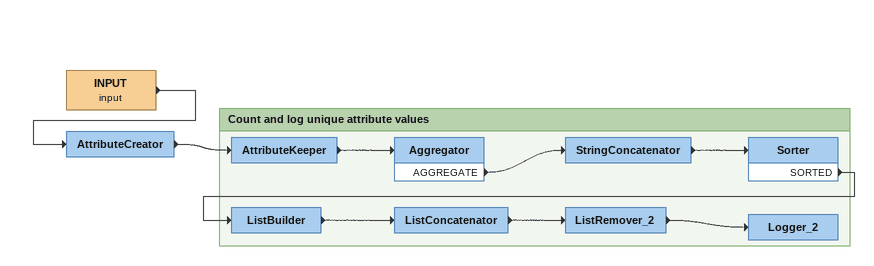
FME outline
INPUT (input)
    -> AttributeCreator
AttributeCreator
    -> AttributeKeeper

Bookmark: Count and log unique attribute values
AttributeKeeper
    -> Aggregator
Aggregator
    AGGREGATE -> StringConcatenator
StringConcatenator
    -> Sorter
Sorter
    SORTED -> ListBuilder
ListBuilder
    -> ListConcatenator
ListConcatenator
    -> ListRemover_2
ListRemover_2
    -> Logger_2
Logger_2
